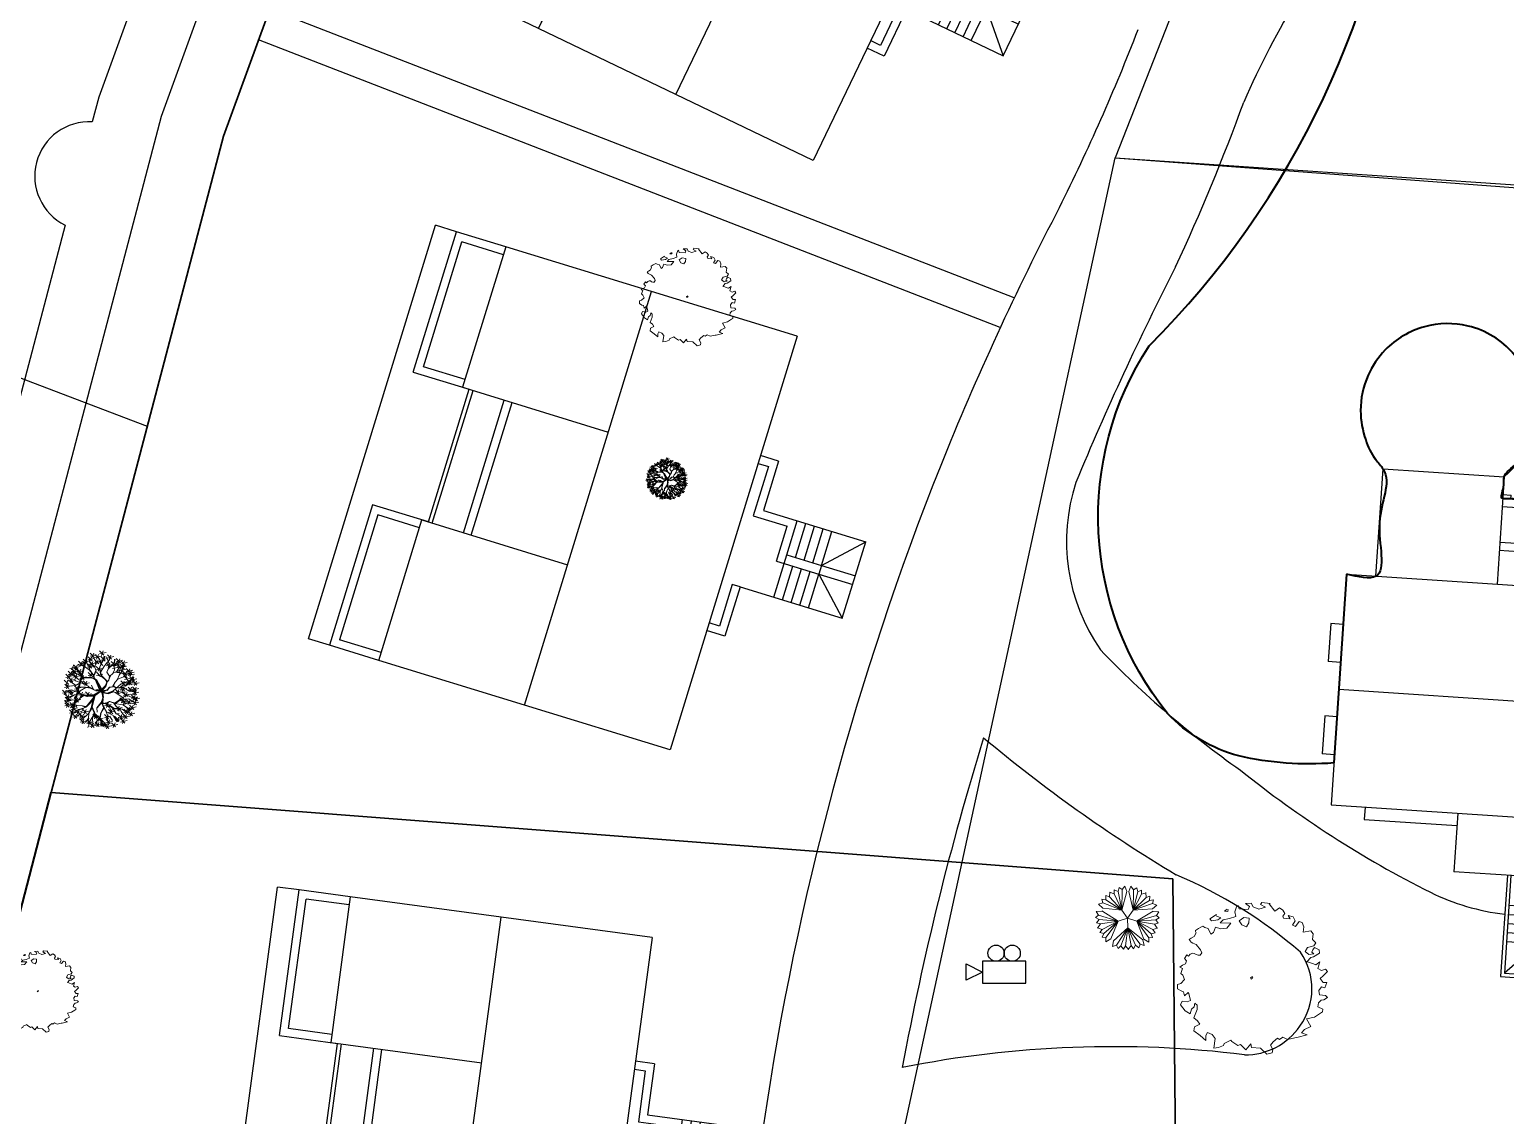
# Model space of a CAD drawing. Extents: x 2080 to 102399, y 2071 to 93424.
# Drawn here: x 83291 to 84919, y 80015 to 81213 of the extents above; entities that cross this region are included whole.
import ezdxf

# ---------------------------------------------------------------- set-up
doc = ezdxf.new("R2010")
doc.units = 0
doc.header["$LTSCALE"] = 20
doc.header["$MEASUREMENT"] = 0
for name, color, linetype, lineweight in [('BUILDING', 4, 'Continuous', 40), ('camera', 11, 'Continuous', 13), ('division', 13, 'Continuous', 18), ('fence', 13, 'FENCELINE2', 40), ('Mango tree', 96, 'Continuous', 5), ('NEEM TREE', 84, 'Continuous', 5), ('new pillar', 2, 'Continuous', 30), ('PALM TREE', 105, 'Continuous', 9), ('sappotta', 114, 'Continuous', 5), ('tree', 60, 'Continuous', 0)]:
    doc.layers.add(name, color=color, linetype=linetype, lineweight=lineweight)
for name, color, linetype in [('ELEC', 11, 'Continuous'), ('road', 2, 'Continuous'), ('Roof lilne', 31, 'Continuous'), ('wall', 13, 'Continuous')]:
    doc.layers.add(name, color=color, linetype=linetype)
doc.linetypes.add('FENCELINE2', pattern='A,0.25,-0.1,[132,ltypeshp.shx,S=0.1,R=0,X=-0.1,Y=0],-0.1,1', length=1.45)

# ---------------------------------------------------------------- blocks, each defined once
blk = doc.blocks.new('palm tree')
at = {"layer": 'new pillar', "color": 96, "lineweight": 5}
for p, q in [((-0.437, 2.036), (-0.493, 1.778)), ((-0.211, 1.874), (-0.437, 2.036)), ((-0.087, 2.116), (-0.211, 1.874)), ((0.084, 1.934), (-0.087, 2.116)), ((0.314, 2.113), (0.084, 1.934)), ((0.366, 1.732), (0.314, 2.113)), ((0.484, 1.703), (0.707, 2.016)), ((0.707, 2.016), (0.827, 1.75)), ((-1.667, 1.336), (-1.376, 1.361)), ((-1.445, 1.022), (-1.667, 1.336)), ((-0.236, 0.602), (-1.454, 1.01)), ((-1.376, 1.361), (-1.374, 1.611)), ((-1.376, 1.361), (-0.24, 0.608)), ((-1.374, 1.611), (-1.119, 1.518)), ((-1.119, 1.518), (-1.063, 1.79)), ((-1.119, 1.518), (-0.238, 0.606)), ((-1.063, 1.79), (-0.847, 1.64)), ((-0.847, 1.64), (-0.758, 1.956)), ((-0.847, 1.64), (-0.236, 0.602)), ((-0.493, 1.778), (-0.774, 1.95)), ((-0.493, 1.778), (-0.238, 0.606)), ((0.084, 1.934), (-0.238, 0.606)), ((-0.211, 1.874), (-0.238, 0.606)), ((-0.238, 0.606), (0.366, 1.732)), ((0.493, 0.426), (0.484, 1.703)), ((1.513, 1.056), (0.489, 0.423)), ((0.827, 1.75), (0.493, 0.426)), ((1.06, 1.56), (0.493, 0.426)), ((1.265, 1.344), (0.493, 0.426)), ((0.827, 1.75), (1.063, 1.831)), ((1.063, 1.831), (1.06, 1.56)), ((1.06, 1.56), (1.335, 1.598)), ((1.335, 1.598), (1.265, 1.344)), ((1.265, 1.344), (1.593, 1.365)), ((1.513, 1.056), (1.582, 1.378)), ((1.775, 1.088), (1.513, 1.056)), ((1.697, 0.822), (1.775, 1.088)), ((-1.845, 0.027), (-2.089, -0.194)), ((-1.858, 0.325), (-2.076, 0.154)), ((-2.076, 0.154), (-1.845, 0.027)), ((-1.832, 0.625), (-2.055, 0.512)), ((-2.055, 0.512), (-1.858, 0.325)), ((-1.559, 0.838), (-1.939, 0.896)), ((-1.939, 0.896), (-1.832, 0.625)), ((-1.858, 0.325), (-0.649, -0.057)), ((-1.845, 0.027), (-0.644, -0.057)), ((-1.832, 0.625), (-0.651, -0.057)), ((-0.644, -0.057), (-1.553, 0.851)), ((0, 0), (-0.649, -0.057)), ((0, 0), (-0.238, 0.606)), ((0, 0), (-0.127, -0.639)), ((0, 0), (0.493, 0.426)), ((0.489, 0.423), (1.757, 0.217)), ((1.697, 0.822), (0.493, 0.426)), ((1.852, 0.563), (0.496, 0.427)), ((0.551, -0.339), (1.769, 0.067)), ((1.967, 0.785), (1.697, 0.822)), ((1.755, 0.231), (2.097, 0.406)), ((1.769, 0.053), (2.135, -0.065)), ((1.852, 0.563), (1.967, 0.785)), ((2.097, 0.406), (1.852, 0.563)), ((-1.812, -0.351), (-2.09, -0.177)), ((-2.017, -0.517), (-1.812, -0.351)), ((-1.772, -0.646), (-2.017, -0.517)), ((-1.933, -0.865), (-1.772, -0.646)), ((-1.694, -0.938), (-1.933, -0.865)), ((-1.812, -0.351), (-0.649, -0.057)), ((-1.772, -0.646), (-0.649, -0.057)), ((-1.751, -1.223), (-1.694, -0.938)), ((-1.694, -0.938), (-0.649, -0.057)), ((-0.649, -0.057), (-1.387, -1.099)), ((-0.126, -0.634), (-1.252, -1.252)), ((-1.113, -1.584), (-0.128, -0.641)), ((-0.832, -1.693), (-0.127, -0.639)), ((-0.543, -1.764), (-0.126, -0.634)), ((-0.171, -1.838), (-0.127, -0.639)), ((-0.127, -0.639), (0.666, -1.64)), ((0.425, -1.889), (-0.127, -0.639)), ((0.124, -1.882), (-0.127, -0.639)), ((0, 0), (0.554, -0.341)), ((1.663, -0.801), (0.551, -0.339)), ((0.554, -0.341), (0.75, -1.604)), ((1.096, -1.596), (0.554, -0.341)), ((1.296, -1.37), (0.554, -0.341)), ((1.464, -1.124), (0.554, -0.341)), ((1.807, -0.54), (0.554, -0.341)), ((1.918, -0.26), (0.557, -0.342)), ((1.926, -0.79), (1.663, -0.801)), ((1.663, -0.801), (1.782, -1.107)), ((2.067, -0.461), (1.807, -0.54)), ((1.807, -0.54), (1.926, -0.79)), ((2.135, -0.065), (1.918, -0.26)), ((1.918, -0.26), (2.067, -0.461)), ((-1.387, -1.099), (-1.751, -1.223)), ((-1.242, -1.262), (-1.404, -1.61)), ((-1.404, -1.61), (-1.113, -1.584)), ((-1.113, -1.584), (-1.067, -1.829)), ((-1.067, -1.829), (-0.832, -1.693)), ((-0.832, -1.693), (-0.73, -1.95)), ((-0.73, -1.95), (-0.543, -1.764)), ((-0.543, -1.764), (-0.4, -2.059)), ((-0.171, -1.838), (-0.416, -2.056)), ((-0.069, -2.081), (-0.171, -1.838)), ((0.124, -1.882), (-0.069, -2.081)), ((0.289, -2.098), (0.124, -1.882)), ((0.425, -1.889), (0.289, -2.098)), ((0.683, -2.024), (0.425, -1.889)), ((0.666, -1.64), (0.683, -2.024)), ((0.75, -1.604), (1.02, -1.877)), ((1.02, -1.877), (1.096, -1.596)), ((1.096, -1.596), (1.342, -1.638)), ((1.296, -1.37), (1.573, -1.364)), ((1.342, -1.638), (1.296, -1.37)), ((1.464, -1.124), (1.791, -1.093)), ((1.573, -1.364), (1.464, -1.124))]:
    blk.add_line(p, q, dxfattribs=at)
blk = doc.blocks.new('NEEM')
at = {"layer": 'sappotta', "linetype": 'Continuous'}
for p, q in [((0.003, 1.132), (-0.083, 1.127)), ((-0.083, 1.127), (-0.023, 1.083)), ((0.03, 1.077), (0.003, 1.132)), ((0.162, 1.144), (0.142, 1.112)), ((0.142, 1.112), (0.216, 1.072)), ((0.283, 1.13), (0.162, 1.144)), ((0.267, 1.123), (0.283, 1.13)), ((0.351, 1.016), (0.267, 1.123)), ((-0.517, 0.963), (-0.614, 0.901)), ((-0.614, 0.901), (-0.589, 0.87)), ((-0.589, 0.87), (-0.494, 0.884)), ((-0.521, 0.945), (-0.521, 0.945)), ((-0.449, 0.913), (-0.521, 0.945)), ((-0.494, 0.884), (-0.449, 0.913)), ((-0.415, 0.884), (-0.459, 0.839)), ((-0.32, 0.906), (-0.415, 0.884)), ((-0.359, 1.043), (-0.396, 1.016)), ((-0.396, 1.016), (-0.345, 1.011)), ((-0.345, 1.011), (-0.34, 1.039)), ((-0.23, 0.935), (-0.32, 0.906)), ((-0.213, 1.092), (-0.242, 1.007)), ((-0.242, 1.007), (-0.23, 0.935)), ((-0.191, 1.099), (-0.213, 1.092)), ((-0.177, 1.048), (-0.191, 1.099)), ((-0.043, 1.039), (-0.177, 1.048)), ((-0.108, 0.922), (-0.177, 0.872)), ((-0.027, 0.908), (-0.108, 0.922)), ((-0.023, 1.083), (-0.043, 1.039)), ((-0.034, 0.839), (-0.027, 0.908)), ((0.114, 1.043), (0.03, 1.077)), ((0.216, 1.072), (0.114, 1.043)), ((0.421, 1.063), (0.351, 1.016)), ((0.473, 1.03), (0.421, 1.063)), ((0.472, 0.942), (0.501, 0.982)), ((0.483, 0.908), (0.472, 0.942)), ((0.501, 0.982), (0.473, 1.03)), ((0.581, 0.9), (0.483, 0.908)), ((0.551, 0.95), (0.581, 0.9)), ((0.627, 0.928), (0.551, 0.95)), ((0.654, 0.87), (0.627, 0.928)), ((-0.818, 0.692), (-0.85, 0.638)), ((-0.783, 0.757), (-0.83, 0.729)), ((-0.83, 0.729), (-0.826, 0.714)), ((-0.826, 0.714), (-0.818, 0.692)), ((-0.749, 0.774), (-0.783, 0.757)), ((-0.717, 0.789), (-0.749, 0.774)), ((-0.689, 0.772), (-0.717, 0.789)), ((-0.638, 0.758), (-0.689, 0.772)), ((-0.598, 0.672), (-0.638, 0.758)), ((-0.562, 0.699), (-0.598, 0.672)), ((-0.533, 0.776), (-0.562, 0.699)), ((-0.452, 0.75), (-0.533, 0.776)), ((-0.459, 0.839), (-0.303, 0.837)), ((-0.361, 0.762), (-0.452, 0.75)), ((-0.303, 0.837), (-0.361, 0.762)), ((-0.177, 0.872), (-0.139, 0.809)), ((-0.139, 0.809), (-0.067, 0.78)), ((-0.067, 0.78), (-0.034, 0.839)), ((0.616, 0.806), (0.654, 0.87)), ((0.66, 0.788), (0.616, 0.806)), ((0.715, 0.86), (0.66, 0.788)), ((0.762, 0.844), (0.715, 0.86)), ((0.783, 0.779), (0.762, 0.844)), ((0.776, 0.704), (0.783, 0.779)), ((0.888, 0.723), (0.776, 0.704)), ((0.924, 0.679), (0.888, 0.723)), ((0.913, 0.591), (0.924, 0.679)), ((-0.892, 0.613), (-0.923, 0.594)), ((-0.923, 0.594), (-0.895, 0.555)), ((-0.895, 0.555), (-0.868, 0.54)), ((-0.85, 0.638), (-0.892, 0.613)), ((-0.868, 0.54), (-0.818, 0.517)), ((-0.818, 0.517), (-0.752, 0.44)), ((-0.752, 0.44), (-0.735, 0.394)), ((0.804, 0.415), (0.84, 0.475)), ((0.84, 0.475), (0.934, 0.5)), ((0.964, 0.541), (0.913, 0.591)), ((0.942, 0.471), (0.917, 0.437)), ((0.934, 0.5), (0.964, 0.541)), ((1.014, 0.439), (0.942, 0.471)), ((-0.978, 0.229), (-1.023, 0.208)), ((-0.96, 0.366), (-0.994, 0.31)), ((-0.994, 0.31), (-0.961, 0.275)), ((-0.961, 0.275), (-0.978, 0.229)), ((-0.935, 0.345), (-0.96, 0.366)), ((-0.908, 0.372), (-0.935, 0.345)), ((-0.87, 0.389), (-0.908, 0.372)), ((-0.846, 0.386), (-0.87, 0.389)), ((-0.821, 0.367), (-0.846, 0.386)), ((-0.788, 0.359), (-0.821, 0.367)), ((-0.757, 0.361), (-0.788, 0.359)), ((-0.735, 0.394), (-0.757, 0.361)), ((0.86, 0.367), (0.804, 0.415)), ((0.829, 0.259), (0.888, 0.326)), ((0.838, 0.262), (0.829, 0.259)), ((0.931, 0.228), (0.838, 0.262)), ((0.933, 0.378), (0.86, 0.367)), ((0.888, 0.326), (0.93, 0.332)), ((0.917, 0.437), (0.904, 0.404)), ((0.904, 0.404), (0.933, 0.378)), ((0.93, 0.332), (1.018, 0.389)), ((0.962, 0.217), (0.931, 0.228)), ((1.025, 0.259), (0.962, 0.217)), ((0.996, 0.16), (1.025, 0.259)), ((1.018, 0.389), (1.014, 0.439)), ((-1.023, 0.208), (-1.062, 0.182)), ((-1.062, 0.182), (-1.02, 0.162)), ((-1.02, 0.162), (-1.049, 0.084)), ((-1.049, 0.084), (-1.017, 0.059)), ((-1.017, 0.059), (-0.991, -0.002)), ((0.02, 0.041), (-0.009, 0.024)), ((-0.009, 0.024), (0, 0)), ((0, 0), (0.014, 0.011)), ((0.014, 0.011), (0.027, 0.031)), ((1.046, 0.129), (0.996, 0.16)), ((1.029, 0.011), (1.074, 0.049)), ((1.074, -0.047), (1.029, 0.011)), ((1.109, 0.149), (1.046, 0.129)), ((1.074, 0.049), (1.137, 0.114)), ((1.137, 0.114), (1.109, 0.149)), ((-1.097, -0.077), (-1.098, -0.14)), ((-1.098, -0.14), (-1.044, -0.173)), ((-1.048, -0.062), (-1.097, -0.077)), ((-0.991, -0.002), (-1.048, -0.062)), ((-1.044, -0.173), (-1.007, -0.185)), ((-1.007, -0.185), (-0.992, -0.244)), ((-0.992, -0.244), (-0.937, -0.198)), ((-0.937, -0.198), (-0.93, -0.213)), ((-0.93, -0.213), (-0.902, -0.318)), ((1.007, -0.166), (1.046, -0.114)), ((1.016, -0.234), (1.007, -0.166)), ((1.046, -0.114), (1.1, -0.129)), ((1.129, -0.047), (1.074, -0.047)), ((1.1, -0.129), (1.129, -0.047)), ((-1.025, -0.325), (-1.052, -0.378)), ((-1.052, -0.378), (-0.982, -0.471)), ((-0.953, -0.336), (-1.025, -0.325)), ((-0.902, -0.318), (-0.953, -0.336)), ((-0.888, -0.446), (-0.848, -0.411)), ((-0.848, -0.411), (-0.837, -0.355)), ((-0.837, -0.355), (-0.803, -0.383)), ((-0.803, -0.383), (-0.803, -0.452)), ((0.992, -0.411), (1.004, -0.349)), ((1.066, -0.443), (0.992, -0.411)), ((1.004, -0.349), (1.045, -0.311)), ((1.11, -0.243), (1.016, -0.234)), ((1.045, -0.311), (1.083, -0.306)), ((1.083, -0.306), (1.137, -0.273)), ((1.137, -0.273), (1.11, -0.243)), ((-0.982, -0.471), (-0.91, -0.516)), ((-0.91, -0.516), (-0.888, -0.446)), ((-0.803, -0.452), (-0.853, -0.576)), ((-0.853, -0.576), (-0.797, -0.619)), ((-0.797, -0.619), (-0.766, -0.668)), ((0.826, -0.591), (0.943, -0.565)), ((0.887, -0.704), (0.826, -0.591)), ((0.943, -0.565), (1.032, -0.503)), ((1.032, -0.503), (1.061, -0.484)), ((1.061, -0.484), (1.066, -0.443)), ((-0.844, -0.71), (-0.852, -0.77)), ((-0.852, -0.77), (-0.758, -0.838)), ((-0.766, -0.668), (-0.844, -0.71)), ((-0.758, -0.838), (-0.675, -0.912)), ((-0.676, -0.836), (-0.649, -0.791)), ((-0.675, -0.912), (-0.676, -0.836)), ((-0.649, -0.791), (-0.582, -0.82)), ((-0.582, -0.82), (-0.534, -0.881)), ((0.327, -0.932), (0.391, -0.879)), ((0.391, -0.879), (0.423, -0.897)), ((0.423, -0.897), (0.47, -0.86)), ((0.47, -0.86), (0.543, -0.896)), ((0.543, -0.896), (0.652, -0.871)), ((0.652, -0.871), (0.68, -0.867)), ((0.68, -0.867), (0.834, -0.828)), ((0.751, -0.797), (0.797, -0.747)), ((0.834, -0.828), (0.751, -0.797)), ((0.797, -0.747), (0.887, -0.704)), ((-0.534, -0.881), (-0.554, -1.025)), ((-0.554, -1.025), (-0.486, -1.015)), ((-0.486, -1.015), (-0.413, -0.988)), ((-0.413, -0.988), (-0.401, -0.955)), ((-0.401, -0.955), (-0.302, -0.907)), ((-0.302, -0.907), (-0.286, -0.926)), ((-0.286, -0.926), (-0.197, -0.986)), ((-0.197, -0.986), (-0.157, -0.969)), ((-0.157, -0.969), (-0.078, -1.049)), ((-0.078, -1.049), (-0.006, -0.96)), ((-0.006, -0.96), (0.006, -1.017)), ((0.006, -1.017), (0.139, -1.026)), ((0.139, -1.026), (0.236, -1.115)), ((0.236, -1.115), (0.314, -1.096)), ((0.287, -0.982), (0.327, -0.932)), ((0.324, -1.046), (0.287, -0.982)), ((0.314, -1.096), (0.324, -1.046))]:
    blk.add_line(p, q, dxfattribs=at)
blk = doc.blocks.new('TREE')
at = {"layer": 'tree', "linetype": 'ByBlock'}
for p, q in [((-0.437, 0.456), (-0.423, 0.564)), ((-0.362, 0.522), (-0.276, 0.546)), ((-0.361, 0.564), (-0.266, 0.488)), ((-0.329, 0.492), (-0.314, 0.599)), ((-0.306, 0.575), (-0.22, 0.6)), ((-0.29, 0.511), (-0.303, 0.57)), ((-0.273, 0.545), (-0.259, 0.653)), ((-0.224, 0.58), (-0.128, 0.503)), ((-0.224, 0.537), (-0.138, 0.562)), ((-0.207, 0.433), (-0.217, 0.605)), ((-0.205, 0.66), (-0.11, 0.584)), ((-0.205, 0.617), (-0.119, 0.642)), ((-0.191, 0.507), (-0.177, 0.615)), ((-0.172, 0.588), (-0.158, 0.695)), ((-0.135, 0.66), (-0.04, 0.584)), ((-0.135, 0.617), (-0.049, 0.642)), ((-0.117, 0.556), (-0.022, 0.479)), ((-0.103, 0.588), (-0.088, 0.695)), ((-0.089, 0.461), (-0.087, 0.635)), ((-0.085, 0.483), (-0.071, 0.591)), ((-0.063, 0.631), (0.032, 0.555)), ((-0.063, 0.588), (0.023, 0.613)), ((-0.055, 0.643), (-0.052, 0.59)), ((-0.052, 0.59), (-0.011, 0.48)), ((-0.047, 0.644), (-0.047, 0.611)), ((-0.042, 0.6), (-0.035, 0.643)), ((-0.005, 0.464), (-0.042, 0.6)), ((-0.033, 0.707), (0.062, 0.63)), ((-0.033, 0.664), (0.053, 0.689)), ((-0.03, 0.559), (-0.016, 0.666)), ((-0.003, 0.515), (0.083, 0.54)), ((-0.002, 0.558), (0.093, 0.481)), ((0.001, 0.473), (0.029, 0.592)), ((0.039, 0.586), (0.006, 0.477)), ((0.017, 0.613), (0.103, 0.638)), ((0.018, 0.656), (0.113, 0.579)), ((0.029, 0.592), (0.023, 0.645)), ((0.03, 0.485), (0.044, 0.593)), ((0.035, 0.641), (0.033, 0.588)), ((0.044, 0.637), (0.039, 0.586)), ((0.05, 0.583), (0.064, 0.691)), ((0.15, 0.552), (0.105, 0.639)), ((0.123, 0.629), (0.219, 0.552)), ((0.123, 0.586), (0.209, 0.611)), ((0.177, 0.413), (0.15, 0.552)), ((0.156, 0.556), (0.17, 0.664)), ((0.163, 0.545), (0.224, 0.6)), ((0.169, 0.409), (0.163, 0.545)), ((0.205, 0.587), (0.301, 0.511)), ((0.205, 0.544), (0.291, 0.569)), ((0.226, 0.503), (0.287, 0.569)), ((0.238, 0.515), (0.252, 0.622)), ((0.298, 0.543), (0.393, 0.466)), ((0.33, 0.47), (0.344, 0.578)), ((0.373, 0.553), (0.468, 0.477)), ((0.405, 0.481), (0.42, 0.589)), ((-0.624, 0.307), (-0.538, 0.332)), ((-0.623, 0.35), (-0.528, 0.273)), ((-0.591, 0.277), (-0.577, 0.385)), ((-0.564, 0.285), (-0.469, 0.209)), ((-0.478, 0.18), (-0.563, 0.306)), ((-0.561, 0.308), (-0.547, 0.415)), ((-0.543, 0.367), (-0.457, 0.391)), ((-0.542, 0.409), (-0.447, 0.333)), ((-0.532, 0.213), (-0.518, 0.32)), ((-0.449, 0.308), (-0.531, 0.364)), ((-0.48, 0.328), (-0.524, 0.371)), ((-0.475, 0.329), (-0.514, 0.378)), ((-0.51, 0.337), (-0.496, 0.444)), ((-0.501, 0.398), (-0.415, 0.423)), ((-0.5, 0.441), (-0.405, 0.364)), ((-0.452, 0.377), (-0.492, 0.415)), ((-0.47, 0.529), (-0.375, 0.452)), ((-0.47, 0.486), (-0.384, 0.511)), ((-0.468, 0.369), (-0.453, 0.476)), ((-0.354, 0.341), (-0.452, 0.377)), ((-0.39, 0.223), (-0.449, 0.308)), ((-0.447, 0.273), (-0.351, 0.196)), ((-0.407, 0.225), (-0.445, 0.305)), ((-0.414, 0.2), (-0.4, 0.308)), ((-0.314, 0.437), (-0.412, 0.488)), ((-0.314, 0.437), (-0.398, 0.504)), ((-0.398, 0.399), (-0.312, 0.424)), ((-0.397, 0.442), (-0.302, 0.366)), ((-0.235, 0.3), (-0.39, 0.307)), ((-0.388, 0.355), (-0.374, 0.462)), ((-0.295, 0.373), (-0.384, 0.406)), ((-0.365, 0.37), (-0.351, 0.477)), ((-0.284, 0.274), (-0.354, 0.341)), ((-0.295, 0.371), (-0.314, 0.437)), ((-0.312, 0.273), (-0.217, 0.196)), ((-0.252, 0.302), (-0.298, 0.373)), ((-0.233, 0.303), (-0.295, 0.371)), ((-0.206, 0.427), (-0.29, 0.511)), ((-0.26, 0.236), (-0.284, 0.274)), ((-0.28, 0.2), (-0.265, 0.308)), ((-0.274, 0.404), (-0.179, 0.328)), ((-0.274, 0.361), (-0.188, 0.386)), ((-0.241, 0.332), (-0.227, 0.439)), ((-0.122, 0.26), (-0.233, 0.303)), ((-0.12, 0.397), (-0.213, 0.432)), ((-0.108, 0.377), (-0.206, 0.427)), ((-0.123, 0.268), (-0.192, 0.36)), ((-0.14, 0.483), (-0.144, 0.522)), ((-0.112, 0.385), (-0.14, 0.483)), ((-0.118, 0.513), (-0.032, 0.538)), ((-0.075, 0.245), (-0.108, 0.377)), ((-0.106, 0.295), (-0.02, 0.319)), ((-0.105, 0.337), (-0.01, 0.261)), ((-0.095, 0.334), (-0.081, 0.379)), ((-0.083, 0.292), (-0.09, 0.349)), ((-0.081, 0.379), (-0.089, 0.461)), ((-0.073, 0.265), (-0.058, 0.372)), ((-0.059, 0.448), (0.036, 0.372)), ((-0.059, 0.406), (0.027, 0.43)), ((-0.026, 0.376), (-0.012, 0.483)), ((-0.009, 0.399), (-0.005, 0.464)), ((0.069, 0.306), (-0.009, 0.399)), ((0, 0.398), (0.001, 0.473)), ((0.07, 0.32), (0, 0.398)), ((0.092, 0.251), (0.069, 0.306)), ((0.106, 0.27), (0.07, 0.32)), ((0.075, 0.363), (0.171, 0.286)), ((0.075, 0.32), (0.161, 0.345)), ((0.106, 0.267), (0.141, 0.293)), ((0.106, 0.239), (0.143, 0.282)), ((0.108, 0.29), (0.122, 0.398)), ((0.141, 0.293), (0.169, 0.409)), ((0.143, 0.282), (0.177, 0.413)), ((0.146, 0.28), (0.235, 0.3)), ((0.233, 0.311), (0.147, 0.288)), ((0.181, 0.406), (0.226, 0.503)), ((0.188, 0.422), (0.274, 0.447)), ((0.189, 0.465), (0.284, 0.388)), ((0.203, 0.172), (0.217, 0.28)), ((0.221, 0.392), (0.235, 0.5)), ((0.235, 0.3), (0.267, 0.359)), ((0.246, 0.432), (0.332, 0.456)), ((0.247, 0.474), (0.342, 0.398)), ((0.249, 0.312), (0.344, 0.236)), ((0.249, 0.269), (0.335, 0.294)), ((0.258, 0.229), (0.331, 0.294)), ((0.265, 0.373), (0.282, 0.487)), ((0.267, 0.359), (0.357, 0.405)), ((0.274, 0.368), (0.285, 0.482)), ((0.279, 0.402), (0.293, 0.509)), ((0.282, 0.487), (0.332, 0.535)), ((0.282, 0.24), (0.296, 0.347)), ((0.297, 0.5), (0.383, 0.525)), ((0.331, 0.373), (0.417, 0.398)), ((0.331, 0.294), (0.411, 0.316)), ((0.332, 0.416), (0.427, 0.34)), ((0.343, 0.291), (0.426, 0.31)), ((0.357, 0.405), (0.397, 0.482)), ((0.364, 0.344), (0.378, 0.451)), ((0.373, 0.511), (0.459, 0.535)), ((0.387, 0.266), (0.402, 0.373)), ((0.409, 0.429), (0.495, 0.453)), ((0.41, 0.471), (0.505, 0.395)), ((0.411, 0.316), (0.458, 0.439)), ((0.412, 0.313), (0.536, 0.357)), ((0.426, 0.31), (0.537, 0.349)), ((0.542, 0.338), (0.432, 0.308)), ((0.442, 0.399), (0.456, 0.507)), ((0.444, 0.355), (0.539, 0.278)), ((0.444, 0.312), (0.53, 0.337)), ((0.477, 0.283), (0.491, 0.39)), ((0.482, 0.194), (0.552, 0.312)), ((0.514, 0.402), (0.6, 0.427)), ((0.515, 0.445), (0.61, 0.369)), ((0.543, 0.287), (0.638, 0.21)), ((0.547, 0.373), (0.561, 0.48)), ((0.576, 0.214), (0.59, 0.322)), ((-0.696, 0.067), (-0.61, 0.091)), ((-0.695, 0.109), (-0.6, 0.033)), ((-0.674, 0.161), (-0.588, 0.186)), ((-0.673, 0.204), (-0.578, 0.127)), ((-0.663, 0.037), (-0.649, 0.145)), ((-0.551, 0.034), (-0.643, -0.019)), ((-0.641, 0.132), (-0.626, 0.239)), ((-0.554, 0.036), (-0.634, 0.064)), ((-0.52, 0.114), (-0.622, 0.141)), ((-0.617, 0.009), (-0.522, -0.068)), ((-0.603, 0.078), (-0.517, 0.103)), ((-0.602, 0.121), (-0.507, 0.045)), ((-0.601, 0.221), (-0.506, 0.145)), ((-0.601, 0.179), (-0.515, 0.203)), ((-0.585, -0.064), (-0.571, 0.044)), ((-0.509, 0.25), (-0.584, 0.249)), ((-0.57, 0.049), (-0.556, 0.156)), ((-0.568, 0.149), (-0.554, 0.256)), ((-0.565, 0.242), (-0.479, 0.267)), ((-0.443, 0.057), (-0.551, 0.034)), ((-0.459, 0.055), (-0.523, 0.114)), ((-0.444, 0.06), (-0.52, 0.114)), ((-0.518, 0.024), (-0.423, -0.053)), ((-0.518, -0.019), (-0.433, 0.006)), ((-0.481, 0.182), (-0.517, 0.182)), ((-0.476, 0.233), (-0.509, 0.25)), ((-0.486, -0.048), (-0.471, 0.059)), ((-0.422, 0.097), (-0.478, 0.18)), ((-0.395, 0.219), (-0.476, 0.233)), ((-0.447, 0.23), (-0.361, 0.255)), ((-0.4, 0.037), (-0.443, 0.057)), ((-0.41, 0.046), (-0.425, 0.1)), ((-0.393, 0.041), (-0.422, 0.097)), ((-0.207, 0.033), (-0.4, 0.037)), ((-0.299, 0.218), (-0.39, 0.223)), ((-0.228, 0.012), (-0.389, 0.033)), ((-0.26, 0.197), (-0.339, 0.217)), ((-0.21, 0.018), (-0.329, -0.041)), ((-0.132, 0.037), (-0.324, -0.049)), ((-0.312, 0.23), (-0.227, 0.255)), ((-0.262, 0.214), (-0.299, 0.218)), ((-0.214, 0.023), (-0.282, 0.029)), ((-0.248, 0.16), (-0.262, 0.214)), ((-0.243, 0.166), (-0.26, 0.236)), ((-0.156, 0.05), (-0.248, 0.16)), ((-0.128, 0.063), (-0.243, 0.166)), ((-0.236, 0.178), (-0.14, 0.101)), ((-0.236, 0.135), (-0.15, 0.16)), ((-0.141, 0.058), (-0.223, 0.145)), ((-0.201, 0.034), (-0.21, 0.018)), ((-0.203, 0.106), (-0.189, 0.213)), ((-0.127, 0.055), (-0.201, 0.034)), ((-0.126, 0.049), (-0.197, 0.023)), ((0, 0), (-0.132, 0.037)), ((0, 0), (-0.126, 0.049)), ((-0.08, 0.211), (-0.122, 0.263)), ((-0.075, 0.181), (-0.122, 0.26)), ((-0.038, 0.025), (-0.118, 0.056)), ((-0.077, 0.189), (-0.075, 0.245)), ((-0.062, 0.105), (-0.077, 0.189)), ((-0.055, 0.145), (-0.076, 0.201)), ((-0.042, 0.069), (-0.062, 0.105)), ((-0.061, 0.128), (-0.023, 0.204)), ((-0.056, 0.1), (-0.061, 0.128)), ((-0.013, 0.029), (-0.058, 0.078)), ((0.006, 0.047), (-0.056, 0.1)), ((-0.003, 0.034), (-0.042, 0.069)), ((-0.005, 0.03), (-0.038, 0.025)), ((0, 0.003), (-0.026, -0.046)), ((-0.019, 0.017), (-0.002, 0.014)), ((0, 0.003), (-0.014, -0.047)), ((0.04, 0.032), (-0.005, 0.03)), ((-0.002, 0.014), (0.04, 0.032)), ((0, 0), (0.044, 0.025)), ((0, 0), (0.091, -0.073)), ((0, 0), (0.139, -0.009)), ((0.002, 0.037), (0.098, 0.216)), ((0.016, 0.04), (0.088, 0.177)), ((0.043, 0.047), (0.016, 0.04)), ((0.088, 0.177), (0.038, 0.06)), ((0.099, 0.176), (0.043, 0.047)), ((0.044, 0.025), (0.111, 0.187)), ((0.046, 0.011), (0.134, 0.001)), ((0.097, 0.224), (0.092, 0.251)), ((0.098, 0.216), (0.099, 0.176)), ((0.111, 0.187), (0.106, 0.239)), ((0.134, 0.001), (0.198, 0.023)), ((0.139, -0.009), (0.204, 0.018)), ((0.171, 0.245), (0.266, 0.168)), ((0.219, 0.164), (0.188, 0.228)), ((0.188, 0.228), (0.219, 0.13)), ((0.198, 0.023), (0.21, 0.064)), ((0.204, 0.018), (0.217, 0.054)), ((0.208, 0.013), (0.249, 0.015)), ((0.21, 0.064), (0.221, 0.147)), ((0.214, 0.023), (0.246, 0.017)), ((0.217, 0.054), (0.23, 0.163)), ((0.219, 0.161), (0.256, 0.226)), ((0.23, 0.163), (0.264, 0.224)), ((0.246, 0.017), (0.311, 0.048)), ((0.249, 0.015), (0.323, 0.041)), ((0.264, 0.224), (0.401, 0.242)), ((0.311, 0.048), (0.336, 0.133)), ((0.317, 0.046), (0.389, 0.033)), ((0.336, 0.133), (0.424, 0.159)), ((0.389, 0.033), (0.456, 0.05)), ((0.394, 0.036), (0.45, 0.001)), ((0.401, 0.242), (0.545, 0.235)), ((0.403, 0.15), (0.428, 0.151)), ((0.418, 0.213), (0.513, 0.137)), ((0.418, 0.17), (0.504, 0.195)), ((0.424, 0.159), (0.482, 0.194)), ((0.424, 0.159), (0.503, 0.136)), ((0.428, 0.151), (0.498, 0.132)), ((0.539, -0.18), (0.432, 0.012)), ((0.45, 0.001), (0.533, 0.007)), ((0.451, 0.141), (0.465, 0.248)), ((0.453, 0.094), (0.548, 0.017)), ((0.456, 0.05), (0.507, 0.095)), ((0.466, 0.002), (0.561, -0.075)), ((0.492, 0.113), (0.578, 0.138)), ((0.493, 0.156), (0.588, 0.079)), ((0.496, 0.109), (0.591, 0.032)), ((0.503, 0.136), (0.618, 0.152)), ((0.507, 0.097), (0.612, 0.171)), ((0.507, 0.095), (0.572, 0.089)), ((0.525, 0.083), (0.539, 0.191)), ((0.525, 0.036), (0.611, 0.061)), ((0.533, 0.007), (0.64, -0.062)), ((0.536, 0.007), (0.638, -0.031)), ((0.543, 0.244), (0.629, 0.269)), ((0.545, 0.235), (0.583, 0.261)), ((0.558, 0.007), (0.572, 0.114)), ((0.572, 0.089), (0.628, 0.107)), ((0.582, -0.077), (0.597, 0.031)), ((0.591, 0.075), (0.677, 0.099)), ((0.592, 0.117), (0.687, 0.041)), ((0.61, -0.014), (0.696, 0.011)), ((0.611, 0.029), (0.706, -0.047)), ((0.624, 0.045), (0.638, 0.152)), ((0.643, -0.043), (0.657, 0.064)), ((-0.682, -0.055), (-0.587, -0.131)), ((-0.682, -0.098), (-0.597, -0.073)), ((-0.669, -0.223), (-0.583, -0.198)), ((-0.65, -0.127), (-0.635, -0.02)), ((-0.454, -0.073), (-0.64, -0.051)), ((-0.632, -0.239), (-0.536, -0.316)), ((-0.632, -0.282), (-0.546, -0.257)), ((-0.529, -0.128), (-0.626, -0.133)), ((-0.621, -0.164), (-0.525, -0.241)), ((-0.621, -0.207), (-0.535, -0.182)), ((-0.618, -0.034), (-0.532, -0.009)), ((-0.526, -0.13), (-0.611, -0.175)), ((-0.455, -0.168), (-0.611, -0.187)), ((-0.607, -0.197), (-0.556, -0.183)), ((-0.553, -0.188), (-0.605, -0.205)), ((-0.599, -0.312), (-0.585, -0.204)), ((-0.588, -0.237), (-0.574, -0.129)), ((-0.468, -0.173), (-0.583, -0.255)), ((-0.477, -0.172), (-0.553, -0.188)), ((-0.454, -0.076), (-0.529, -0.128)), ((-0.525, -0.376), (-0.511, -0.269)), ((-0.407, -0.172), (-0.477, -0.172)), ((-0.469, -0.176), (-0.374, -0.253)), ((-0.469, -0.219), (-0.384, -0.194)), ((-0.461, -0.26), (-0.365, -0.337)), ((-0.387, -0.146), (-0.455, -0.168)), ((-0.334, -0.044), (-0.454, -0.076)), ((-0.342, -0.062), (-0.452, -0.073)), ((-0.437, -0.248), (-0.422, -0.141)), ((-0.428, -0.333), (-0.414, -0.225)), ((-0.417, -0.165), (-0.398, -0.159)), ((-0.407, -0.172), (-0.4, -0.227)), ((-0.324, -0.049), (-0.4, -0.184)), ((-0.4, -0.184), (-0.39, -0.275)), ((-0.4, -0.227), (-0.395, -0.276)), ((-0.329, -0.041), (-0.387, -0.146)), ((-0.37, -0.277), (-0.303, -0.243)), ((-0.325, -0.247), (-0.37, -0.277)), ((-0.285, -0.131), (-0.347, -0.181)), ((-0.206, -0.219), (-0.325, -0.247)), ((-0.303, -0.243), (-0.21, -0.231)), ((-0.171, -0.129), (-0.285, -0.131)), ((-0.172, -0.14), (-0.282, -0.134)), ((-0.188, -0.191), (-0.235, -0.311)), ((-0.161, -0.155), (-0.227, -0.298)), ((-0.163, -0.13), (-0.188, -0.191)), ((-0.172, -0.262), (-0.086, -0.237)), ((-0.171, -0.219), (-0.076, -0.295)), ((-0.078, -0.099), (-0.163, -0.13)), ((-0.133, -0.136), (-0.161, -0.155)), ((-0.16, -0.164), (-0.132, -0.198)), ((-0.069, -0.103), (-0.158, -0.138)), ((-0.149, -0.159), (-0.079, -0.113)), ((-0.149, -0.159), (-0.133, -0.192)), ((-0.139, -0.291), (-0.125, -0.184)), ((-0.133, -0.192), (-0.055, -0.238)), ((-0.132, -0.198), (-0.107, -0.275)), ((-0.127, -0.208), (-0.055, -0.238)), ((-0.117, -0.218), (-0.106, -0.28)), ((-0.026, -0.046), (-0.078, -0.099)), ((-0.014, -0.047), (-0.069, -0.103)), ((0.004, -0.038), (-0.063, -0.105)), ((-0.055, -0.238), (-0.018, -0.338)), ((-0.011, -0.334), (-0.049, -0.242)), ((0.079, -0.072), (-0.003, -0.031)), ((-0.003, -0.05), (0.044, -0.129)), ((0, -0.016), (0.079, -0.072)), ((0.007, -0.04), (0.046, -0.126)), ((0.022, -0.012), (0.134, -0.013)), ((0.129, -0.165), (0.041, -0.112)), ((0.044, -0.129), (0.133, -0.189)), ((0.046, -0.126), (0.13, -0.176)), ((0.078, -0.078), (0.151, -0.08)), ((0.091, -0.073), (0.155, -0.074)), ((0.13, -0.176), (0.158, -0.274)), ((0.132, -0.17), (0.336, -0.203)), ((0.14, -0.213), (0.235, -0.29)), ((0.14, -0.256), (0.226, -0.231)), ((0.145, -0.229), (0.153, -0.393)), ((0.151, -0.08), (0.196, -0.117)), ((0.155, -0.074), (0.169, -0.091)), ((0.169, -0.091), (0.199, -0.117)), ((0.172, -0.286), (0.187, -0.178)), ((0.199, -0.117), (0.211, -0.159)), ((0.2, -0.122), (0.28, -0.1)), ((0.291, -0.098), (0.201, -0.111)), ((0.211, -0.159), (0.258, -0.235)), ((0.216, -0.119), (0.216, -0.153)), ((0.216, -0.153), (0.259, -0.224)), ((0.235, -0.259), (0.331, -0.336)), ((0.258, -0.235), (0.307, -0.28)), ((0.259, -0.224), (0.326, -0.243)), ((0.268, -0.332), (0.282, -0.224)), ((0.309, -0.274), (0.269, -0.233)), ((0.269, -0.233), (0.328, -0.252)), ((0.28, -0.1), (0.361, -0.1)), ((0.322, -0.241), (0.408, -0.216)), ((0.323, -0.198), (0.418, -0.275)), ((0.326, -0.243), (0.348, -0.287)), ((0.336, -0.203), (0.433, -0.262)), ((0.355, -0.099), (0.432, -0.075)), ((0.355, -0.27), (0.37, -0.163)), ((0.361, -0.1), (0.461, -0.159)), ((0.429, -0.202), (0.524, -0.279)), ((0.432, -0.075), (0.535, -0.071)), ((0.438, -0.363), (0.453, -0.256)), ((0.451, -0.001), (0.547, -0.192)), ((0.461, -0.159), (0.582, -0.147)), ((0.461, -0.275), (0.475, -0.167)), ((0.466, -0.041), (0.552, -0.016)), ((0.488, -0.218), (0.503, -0.11)), ((0.498, -0.069), (0.584, -0.044)), ((0.499, -0.026), (0.594, -0.103)), ((0.514, -0.191), (0.529, -0.084)), ((0.521, -0.365), (0.535, -0.258)), ((0.528, -0.209), (0.623, -0.285)), ((0.528, -0.252), (0.613, -0.227)), ((0.547, -0.192), (0.592, -0.243)), ((0.55, -0.004), (0.645, -0.081)), ((0.55, -0.047), (0.636, -0.022)), ((0.554, -0.182), (0.649, -0.259)), ((0.554, -0.225), (0.639, -0.2)), ((0.634, -0.043), (0.557, -0.003)), ((0.562, -0.138), (0.658, -0.214)), ((0.562, -0.181), (0.648, -0.156)), ((0.582, -0.147), (0.612, -0.162)), ((0.595, -0.21), (0.609, -0.103)), ((-0.506, -0.281), (-0.565, -0.299)), ((-0.558, -0.304), (-0.462, -0.38)), ((-0.558, -0.347), (-0.472, -0.322)), ((-0.478, -0.282), (-0.508, -0.303)), ((-0.37, -0.277), (-0.506, -0.281)), ((-0.417, -0.327), (-0.504, -0.395)), ((-0.423, -0.345), (-0.497, -0.402)), ((-0.488, -0.392), (-0.392, -0.468)), ((-0.488, -0.435), (-0.402, -0.41)), ((-0.484, -0.411), (-0.423, -0.345)), ((-0.409, -0.34), (-0.482, -0.422)), ((-0.475, -0.506), (-0.389, -0.482)), ((-0.474, -0.464), (-0.379, -0.54)), ((-0.461, -0.303), (-0.375, -0.278)), ((-0.455, -0.464), (-0.441, -0.357)), ((-0.442, -0.536), (-0.428, -0.429)), ((-0.404, -0.341), (-0.422, -0.465)), ((-0.395, -0.276), (-0.417, -0.327)), ((-0.39, -0.275), (-0.409, -0.34)), ((-0.399, -0.472), (-0.313, -0.447)), ((-0.398, -0.429), (-0.303, -0.505)), ((-0.343, -0.421), (-0.396, -0.488)), ((-0.366, -0.501), (-0.351, -0.394)), ((-0.347, -0.614), (-0.333, -0.506)), ((-0.279, -0.382), (-0.343, -0.421)), ((-0.342, -0.35), (-0.247, -0.426)), ((-0.342, -0.393), (-0.256, -0.368)), ((-0.309, -0.422), (-0.295, -0.315)), ((-0.268, -0.436), (-0.288, -0.496)), ((-0.239, -0.305), (-0.279, -0.382)), ((-0.276, -0.387), (-0.268, -0.436)), ((-0.254, -0.53), (-0.159, -0.607)), ((-0.213, -0.463), (-0.252, -0.579)), ((-0.209, -0.482), (-0.24, -0.585)), ((-0.235, -0.311), (-0.207, -0.482)), ((-0.207, -0.482), (-0.235, -0.596)), ((-0.222, -0.35), (-0.127, -0.426)), ((-0.222, -0.392), (-0.137, -0.368)), ((-0.222, -0.602), (-0.208, -0.495)), ((-0.19, -0.422), (-0.175, -0.315)), ((-0.114, -0.27), (-0.177, -0.373)), ((-0.112, -0.359), (-0.155, -0.473)), ((-0.155, -0.473), (-0.142, -0.549)), ((-0.106, -0.381), (-0.152, -0.472)), ((-0.152, -0.475), (-0.115, -0.511)), ((-0.152, -0.618), (-0.138, -0.511)), ((-0.107, -0.275), (-0.112, -0.359)), ((-0.11, -0.295), (-0.106, -0.381)), ((-0.102, -0.288), (-0.096, -0.39)), ((-0.096, -0.39), (-0.033, -0.466)), ((-0.092, -0.455), (-0.006, -0.43)), ((-0.063, -0.521), (-0.092, -0.63)), ((-0.091, -0.412), (0.004, -0.489)), ((-0.019, -0.332), (-0.084, -0.48)), ((-0.034, -0.463), (-0.063, -0.521)), ((-0.059, -0.485), (-0.045, -0.377)), ((-0.049, -0.39), (-0.027, -0.322)), ((-0.033, -0.466), (-0.018, -0.508)), ((-0.018, -0.338), (0.05, -0.461)), ((-0.018, -0.508), (-0.018, -0.637)), ((-0.013, -0.64), (0.001, -0.532)), ((-0.008, -0.336), (0.113, -0.369)), ((-0.008, -0.35), (0.116, -0.374)), ((0.043, -0.645), (0.057, -0.538)), ((0.05, -0.461), (0.132, -0.517)), ((0.051, -0.469), (0.065, -0.634)), ((0.074, -0.635), (0.052, -0.477)), ((0.068, -0.426), (0.164, -0.502)), ((0.068, -0.469), (0.154, -0.444)), ((0.07, -0.421), (0.156, -0.396)), ((0.071, -0.378), (0.166, -0.455)), ((0.101, -0.498), (0.115, -0.391)), ((0.103, -0.45), (0.117, -0.343)), ((0.113, -0.369), (0.15, -0.424)), ((0.118, -0.365), (0.26, -0.428)), ((0.12, -0.496), (0.216, -0.573)), ((0.12, -0.539), (0.206, -0.514)), ((0.132, -0.517), (0.198, -0.609)), ((0.15, -0.424), (0.207, -0.482)), ((0.153, -0.568), (0.167, -0.461)), ((0.158, -0.274), (0.224, -0.316)), ((0.191, -0.413), (0.277, -0.388)), ((0.192, -0.37), (0.287, -0.447)), ((0.207, -0.482), (0.209, -0.59)), ((0.224, -0.316), (0.223, -0.378)), ((0.223, -0.378), (0.261, -0.503)), ((0.224, -0.442), (0.238, -0.335)), ((0.226, -0.313), (0.278, -0.369)), ((0.235, -0.302), (0.321, -0.277)), ((0.239, -0.56), (0.325, -0.535)), ((0.24, -0.517), (0.335, -0.593)), ((0.247, -0.45), (0.265, -0.545)), ((0.26, -0.428), (0.35, -0.533)), ((0.261, -0.503), (0.292, -0.568)), ((0.266, -0.53), (0.284, -0.575)), ((0.272, -0.589), (0.286, -0.482)), ((0.277, -0.631), (0.291, -0.524)), ((0.307, -0.28), (0.318, -0.39)), ((0.317, -0.417), (0.403, -0.392)), ((0.318, -0.374), (0.413, -0.451)), ((0.318, -0.39), (0.376, -0.506)), ((0.319, -0.476), (0.415, -0.553)), ((0.319, -0.519), (0.405, -0.494)), ((0.401, -0.488), (0.324, -0.398)), ((0.348, -0.287), (0.422, -0.314)), ((0.35, -0.281), (0.568, -0.298)), ((0.35, -0.446), (0.364, -0.339)), ((0.352, -0.548), (0.366, -0.441)), ((0.391, -0.495), (0.362, -0.453)), ((0.362, -0.453), (0.382, -0.505)), ((0.371, -0.479), (0.457, -0.454)), ((0.372, -0.436), (0.467, -0.513)), ((0.392, -0.3), (0.558, -0.305)), ((0.404, -0.509), (0.418, -0.401)), ((0.405, -0.334), (0.491, -0.309)), ((0.406, -0.291), (0.501, -0.368)), ((0.422, -0.314), (0.489, -0.409)), ((0.459, -0.372), (0.554, -0.449)), ((0.459, -0.415), (0.545, -0.39)), ((0.488, -0.336), (0.574, -0.311)), ((0.489, -0.293), (0.584, -0.369)), ((0.492, -0.444), (0.506, -0.337)), ((0.5, -0.309), (0.586, -0.284)), ((-0.38, -0.584), (-0.294, -0.559)), ((-0.379, -0.541), (-0.284, -0.618)), ((-0.255, -0.573), (-0.169, -0.548)), ((-0.219, -0.63), (-0.123, -0.707)), ((-0.219, -0.673), (-0.133, -0.648)), ((-0.186, -0.702), (-0.172, -0.595)), ((-0.185, -0.589), (-0.099, -0.564)), ((-0.184, -0.546), (-0.089, -0.622)), ((-0.142, -0.549), (-0.158, -0.619)), ((-0.128, -0.611), (-0.033, -0.688)), ((-0.128, -0.654), (-0.043, -0.629)), ((-0.096, -0.683), (-0.081, -0.576)), ((-0.046, -0.61), (0.04, -0.585)), ((-0.045, -0.567), (0.05, -0.644)), ((-0.029, -0.656), (0.067, -0.732)), ((-0.029, -0.698), (0.057, -0.674)), ((-0.017, -0.547), (0.01, -0.641)), ((-0.002, -0.637), (-0.013, -0.583)), ((0.004, -0.728), (0.018, -0.621)), ((0.01, -0.616), (0.096, -0.591)), ((0.011, -0.573), (0.106, -0.649)), ((0.077, -0.644), (0.163, -0.62)), ((0.078, -0.602), (0.173, -0.678)), ((0.11, -0.674), (0.125, -0.567)), ((0.178, -0.59), (0.274, -0.666)), ((0.178, -0.633), (0.264, -0.608)), ((0.211, -0.662), (0.225, -0.555)), ((0.244, -0.559), (0.339, -0.635)), ((0.244, -0.602), (0.33, -0.577))]:
    blk.add_line(p, q, dxfattribs=at)
blk = doc.blocks.new('A$C22A82026')
at = {"layer": 'ELEC', "ltscale": 0.5}
blk.add_lwpolyline([(-10.21, -0.29), (-19.21, -4.79), (-19.21, 4.21), (-10.21, -0.29)], dxfattribs=at)
blk.add_lwpolyline([(-10.21, 5.71), (-10.21, -6.29), (13.79, -6.29), (13.79, 5.71)], close=True, dxfattribs=at)
blk = doc.blocks.new('A$C265A360F')
at = {"layer": 'ELEC', "ltscale": 0.5}
for centre in [(33.1, 20.9), (50.9, 20.9)]:
    blk.add_circle(centre, 8.94, dxfattribs=at)
at = {"layer": 'ELEC', "ltscale": 0.5, "xscale": 2, "yscale": 2, "zscale": 2}
blk.add_blockref('A$C22A82026', (38.4, 0.6), dxfattribs=at)
blk = doc.blocks.new('A$C5F427F23')
for p, q in [((-440.2, 145.1), (-440.2, 169.1)), ((-440.2, 169.1), (36.8, 169.1)), ((36.8, 145.1), (36.8, 169.1)), ((-440.2, 88.1), (-440.2, 145.1)), ((-278.2, 145.1), (-440.2, 145.1)), ((-431.2, 88.1), (-431.2, 136.1)), ((-287.2, 136.1), (-431.2, 136.1)), ((-287.2, 88.1), (-287.2, 136.1)), ((-278.2, 80.6), (-278.2, 145.1)), ((-125.2, 145.1), (-125.2, 80.6)), ((-125.2, 145.1), (36.8, 145.1)), ((-116.2, 136.1), (27.8, 136.1)), ((-116.2, 88.1), (-116.2, 136.1)), ((27.8, 88.1), (27.8, 136.1)), ((36.8, 88.1), (36.8, 145.1)), ((-278.2, 80.6), (-125.2, 80.6)), ((-278.2, 76.1), (-125.2, 76.1))]:
    blk.add_line(p, q)
at = {"color": 9}
for p, q in [((-302.7, -268.9), (-302.7, -247.9)), ((-293.7, -259.9), (-293.7, -247.9)), ((-245.7, -259.9), (-293.7, -259.9)), ((-245.7, -268.9), (-245.7, -259.9)), ((-109.7, -259.9), (-166.7, -259.9)), ((-166.7, -259.9), (-166.7, -298.9)), ((-109.7, -247.9), (-109.7, -259.9)), ((-100.7, -268.9), (-100.7, -247.9)), ((-245.7, -268.9), (-302.7, -268.9)), ((-245.7, -268.9), (-245.7, -386.9)), ((-100.7, -268.9), (-157.7, -268.9)), ((-157.7, -268.9), (-157.7, -386.9)), ((-245.7, -307.9), (-206.7, -307.9)), ((-206.7, -298.9), (-166.7, -298.9)), ((-206.7, -298.9), (-206.7, -347.9)), ((-206.7, -307.9), (-196.7, -307.9)), ((-196.7, -307.9), (-157.7, -307.9)), ((-196.7, -307.9), (-196.7, -347.9)), ((-245.7, -317.9), (-206.7, -317.9)), ((-196.7, -317.9), (-157.7, -317.9)), ((-245.7, -327.9), (-206.7, -327.9)), ((-245.7, -337.9), (-206.7, -337.9)), ((-196.7, -327.9), (-157.7, -327.9)), ((-196.7, -337.9), (-157.7, -337.9)), ((-245.7, -347.9), (-206.7, -347.9)), ((-206.7, -347.9), (-245.7, -386.9)), ((-206.7, -347.9), (-206.7, -386.9)), ((-196.7, -347.9), (-206.7, -347.9)), ((-196.7, -347.9), (-157.7, -347.9)), ((-196.7, -347.9), (-196.7, -386.9)), ((-196.7, -347.9), (-157.7, -386.9)), ((-245.7, -386.9), (-157.7, -386.9))]:
    blk.add_line(p, q, dxfattribs=at)
at = {"layer": 'wall', "color": 2}
for p, q in [((-440.2, -247.9), (-440.2, 88.1)), ((-440.2, 88.1), (-278.2, 88.1)), ((-278.2, 88.1), (-278.2, -79.9)), ((-125.2, 88.1), (-125.2, -79.9)), ((36.8, 88.1), (-125.2, 88.1)), ((36.8, -247.9), (36.8, 88.1)), ((-278.2, 40.1), (-125.2, 40.1)), ((-278.2, 31.1), (-125.2, 31.1)), ((-440.2, -79.9), (36.8, -79.9)), ((36.8, -247.9), (-440.2, -247.9))]:
    blk.add_line(p, q, dxfattribs=at)
blk = doc.blocks.new('A$C6A127676')
at = {"color": 8, "lineweight": -2}
for p, q in [((-333, 196.5), (-324, 196.5)), ((-324, 192), (-324, 196.5)), ((-189, 196.5), (-180, 196.5)), ((-189, 192), (-189, 196.5)), ((-333, 192), (-180, 192)), ((-180, 183), (-333, 183))]:
    blk.add_line(p, q, dxfattribs=at)
at = {"color": 9, "lineweight": -2}
for p, q in [((-333, 144), (-180, 144)), ((-333, 135), (-261, 135)), ((-261, 135), (-261, 97.5)), ((-252, 135), (-180, 135)), ((-252, 135), (-252, 97.5))]:
    blk.add_line(p, q, dxfattribs=at)
at = {"color": 9}
for p, q in [((-300.5, -222), (-300.5, -334)), ((-296.5, -222), (-296.5, -330)), ((-217, -222), (-217, -250.5)), ((-212.5, -222), (-212.5, -334)), ((-296.5, -255), (-261.5, -255)), ((-261.5, -250.5), (-217, -250.5)), ((-261.5, -255), (-261.5, -250.5)), ((-261.5, -255), (-251.5, -255)), ((-261.5, -255), (-261.5, -295)), ((-251.5, -255), (-212.5, -255)), ((-251.5, -255), (-251.5, -295)), ((-216.5, -255), (-216.5, -330)), ((-296.5, -265), (-261.5, -265)), ((-296.5, -275), (-261.5, -275)), ((-251.5, -265), (-216.5, -265)), ((-251.5, -275), (-216.5, -275)), ((-296.5, -285), (-261.5, -285)), ((-251.5, -285), (-216.5, -285)), ((-296.5, -295), (-261.5, -295)), ((-261.5, -295), (-296.5, -330)), ((-261.5, -295), (-261.5, -330)), ((-251.5, -295), (-261.5, -295)), ((-251.5, -295), (-216.5, -295)), ((-251.5, -295), (-251.5, -330)), ((-251.5, -295), (-216.5, -330)), ((-300.5, -334), (-212.5, -334)), ((-296.5, -330), (-216.5, -330))]:
    blk.add_line(p, q, dxfattribs=at)
at = {"layer": 'Roof lilne'}
for p, q in [((-466.8, 97.5), (-466.8, 216)), ((-466.8, 216), (-333, 216)), ((-333, 216), (-333, 97.5)), ((-46.2, 216), (-180, 216)), ((-180, 216), (-180, 97.5)), ((-46.2, 97.5), (-46.2, 216)), ((-499.5, 97.5), (-499.5, -157.5)), ((-499.5, 97.5), (-13.5, 97.5)), ((-13.5, -157.5), (-13.5, 97.5)), ((-513, 42), (-513, 0)), ((-499.5, 42), (-513, 42)), ((-13.5, 42), (0, 42)), ((0, 42), (0, 0)), ((-499.5, 0), (-513, 0)), ((-13.5, 0), (0, 0)), ((-13.5, -30), (-499.5, -30)), ((-513, -60), (-513, -102)), ((-499.5, -60), (-513, -60)), ((-13.5, -60), (0, -60)), ((0, -60), (0, -102)), ((-499.5, -102), (-513, -102)), ((-13.5, -102), (0, -102)), ((-499.5, -157.5), (-13.5, -157.5)), ((-359.5, -157.5), (-359.5, -222)), ((-157.5, -157.5), (-157.5, -222)), ((-157.5, -222), (-359.5, -222))]:
    blk.add_line(p, q, dxfattribs=at)
at = {"layer": 'Roof lilne', "color": 9}
for p, q in [((-462, -157.5), (-462, -171)), ((-51, -157.5), (-51, -171)), ((-462, -171), (-359.5, -171)), ((-51, -171), (-157.5, -171))]:
    blk.add_line(p, q, dxfattribs=at)

msp = doc.modelspace()

# ---------------------------------------------------------------- linework, layer by layer
at = {"linetype": 'Continuous', "ltscale": 0.5}
msp.add_line((77729.596, 82942.505), (83421.037, 80775.201), dxfattribs=at)
for points in [[(83970.077, 82512.157), (83835.635, 82158.13), (83502.571, 81299.078), (83436.376, 81116.814), (83244.967, 80388.536)], [(83587.929, 81718.411), (83435.16, 81324.384), (83367.578, 81138.299), (83360.401, 81110.993)], [(83330.477, 80997.138), (83172.169, 80394.801)]]:
    msp.add_lwpolyline(points, dxfattribs=at)
at = {"ltscale": 0.5}
for points in [[(84488.225, 81071.259), (85405.877, 81002.966), (85343.679, 82242.82), (84903.117, 82126.2), (84488.225, 81071.259)], [(84488.225, 81071.259), (86624.09, 80927.063), (86257.87, 79191.779), (84124.83, 79397.719), (84488.225, 81071.259)]]:
    msp.add_lwpolyline(points, dxfattribs=at)
for centre, radius, start, end in [((83836.312, 81553.163), 974.887, 315.012383, 354.450326), ((84855.006, 80792.498), 96, 310.404547, 222.094046), ((84814.463, 80675.249), 344.868, 146.824396, 218.913031)]:
    msp.add_arc(centre, radius, start, end, dxfattribs=at)
at = {"linetype": 'Continuous', "ltscale": 0.5}
msp.add_arc((83356.996, 81051.028), 60.061, 86.749913, 243.798813, dxfattribs=at)
at = {"layer": 'BUILDING', "linetype": 'Continuous', "ltscale": 0.5}
msp.add_lwpolyline([(84743.292, 80612.116), (84729.56, 80404.017, -0.07648293), (84624.605, 80411.754, -0.13907994), (84546.122, 80458.624, -0.32534732), (84525.81, 80863.963, 0.17379938), (84806.629, 81458.883, -0.07660386), (85138.531, 81985.206, -0.83036752)], format="xyb", dxfattribs=at)
msp.add_spline([(86408.239, 80550.78), (86385.676, 80555.274), (86375.489, 80643.741), (86375.489, 80669.28), (86395.952, 80698.339), (86354.037, 80822.687), (86265.148, 80823.739), (86226.39, 80688.53), (86241.741, 80669.223), (86232.737, 80645.28), (86195.075, 80645.28), (86165.24, 80645.28), (86130.972, 80645.28), (86108.986, 80645.28), (86097.737, 80645.28), (86088.737, 80645.28), (86088.737, 80655.424), (86088.737, 80666.014), (86090.229, 80670.762), (86109.737, 80699.541), (86110.652, 80774.555), (86051.905, 80829.294), (85986.72, 80827.475), (85945.484, 80796.323), (85926.44, 80748.906), (85932.357, 80703.339), (85954.988, 80669.28), (85902.439, 80646.289), (85866.723, 80634.39), (85791.756, 80633.956), (85804.262, 80648.222), (85812.911, 80662.911), (85821.221, 80690.49), (85820.972, 80719.315), (85814.429, 80741.89), (85797.132, 80768.757), (85779.064, 80784.208), (85752.746, 80796.336), (85714.272, 80799.34), (85675.937, 80785.88), (85653.95, 80767.309), (85637.67, 80741.24), (85631.702, 80721.065), (85632.964, 80681.163), (85652.661, 80642.359), (85658.035, 80636.527), (85657.773, 80622.878), (85657.574, 80612.532), (85616.093, 80613.329), (85575.666, 80614.107), (85541.873, 80614.756), (85517.687, 80615.221), (85504.596, 80615.473), (85504.847, 80628.525), (85505.005, 80636.788), (85509.928, 80644.365), (85520.352, 80657.849), (85535.488, 80709.589), (85532.856, 80731.913), (85511.589, 80772.972), (85489.35, 80791.624), (85431.06, 80805.218), (85399.157, 80796.706), (85375.84, 80781.456), (85359.879, 80763.24), (85348.524, 80740.274), (85343.536, 80712.651), (85349.017, 80677.479), (85360.332, 80655.272), (85371.333, 80642.04), (85370.453, 80596.237), (85358.194, 80569.816), (85322.514, 80571.973), (85260.438, 80578.992), (85240.049, 80578.087), (85228.238, 80580.115), (85209.487, 80581.353), (85195.558, 80582.272), (85197.983, 80619.017), (85200.89, 80663.076), (85202.801, 80692.035), (85203.362, 80700.514), (85216.871, 80714.623), (85237.007, 80768.639), (85234.314, 80796.724), (85206.65, 80843.788), (85162.62, 80867.182), (85112.854, 80865.356), (85076.824, 80844.89), (85049.825, 80803.252), (85049.74, 80744.245), (85057.518, 80726.458), (85069.9, 80709.263), (85068.797, 80692.526), (85068.325, 80685.373), (85029.895, 80687.909), (84985.394, 80690.846), (84938.897, 80693.914), (84919.722, 80695.179), (84915.651, 80695.448), (84916.463, 80707.75), (84917.231, 80719.396), (84931.204, 80734.105), (84948.766, 80771.882), (84943.631, 80829.397), (84927.44, 80855.5), (84905.325, 80874.254), (84877.465, 80885.834), (84829.424, 80885.027), (84786.18, 80859.424), (84767.271, 80831.467), (84759.006, 80792.498), (84764.627, 80760.131), (84775.421, 80738.811), (84783.769, 80728.145), (84779.872, 80669.081), (84775.971, 80609.96), (84743.292, 80612.116)], degree=3, dxfattribs=at)
at = {"layer": 'division', "lineweight": 35, "ltscale": 0.25}
msp.add_line((84567.485, 78766.38), (84552.02, 80276.174), dxfattribs=at)
msp.add_lwpolyline([(84037.387, 82486.597), (83902.856, 82132.336), (83569.982, 81273.772), (83505.175, 81095.33), (83314.926, 80371.463), (84552.02, 80276.174)], dxfattribs=at)
at = {"layer": 'fence', "linetype": 'Continuous', "ltscale": 0.5}
msp.add_line((83076.918, 79452.849), (83314.926, 80371.463), dxfattribs=at)
at = {"layer": 'road', "linetype": 'Continuous', "ltscale": 0.5}
for p, q in [((84377.029, 80916.782), (83555.122, 81235.444)), ((84361.668, 80884.126), (83543.654, 81201.279))]:
    msp.add_line(p, q, dxfattribs=at)
for centre, radius, start, end in [((85510.123, 80748.687, 0.1), 960.138, 148.575613, 156.419599), ((82405.31, 82028.327), 2260.601, 333.414167, 338.852459), ((82444.537, 81929.242), 2326.218, 335.130048, 339.977678), ((87214.825, 79562.015), 3144.596, 152.426964, 158.154683), ((87418.875, 79480.2), 3219.415, 152.817217, 157.477957), ((87292.741, 79536.595), 3226.38, 158.250544, 171.64994), ((84644.967, 80648.489), 210.228, 162.026359, 214.745621), ((85230.416, 81254.521), 1049.625, 223.751493, 234.872134), ((87418.875, 79480.2), 3219.415, 162.807203, 169.478031), ((85406.706, 81700.877, 0.012), 1655.687, 230.039154, 239.060816), ((85363.208, 81311.87), 1175.371, 231.183921, 243.344456), ((84355.077, 79806.227, 0.006), 515.122, 49.047306, 67.106344), ((84946.053, 80484.558), 248.846, 243.728173, 263.525603), ((84634.859, 80155.004, 0.003), 70.484, 324.31303, 34.843203), ((84631.991, 80154.99, 0.006), 72.825, 269.193409, 325.638227), ((84485.706, 78910.165), 1180.975, 82.934714, 101.334808)]:
    msp.add_arc(centre, radius, start, end, dxfattribs=at)

# ---------------------------------------------------------------- block references
at = {"ltscale": 0.5}
for p, rotation in [((84122.215, 81572.522), 64.36871860041542), ((83889.766, 80912.039), 72.92843252443006), ((83727.309, 80208.075), 82.32525682625746)]:
    msp.add_blockref('A$C5F427F23', p, dxfattribs=dict(at, rotation=rotation))
at = {"lineweight": -2, "rotation": 356.2246186502612}
msp.add_blockref('A$C6A127676', (85235.288, 80481.938), dxfattribs=at)
at = {"layer": 'camera', "ltscale": 0.5}
msp.add_blockref('A$C265A360F', (84323.93, 80173.334), dxfattribs=at)
at = {"layer": 'Mango tree', "linetype": 'Continuous'}
for p, xscale, yscale, zscale in [((84016.066, 80917.151), 47.60601398584549, 47.60601398584549, 47.60601398584549), ((84638.282, 80165.449, 0.001), 74.0366556220979, 74.0366556220979, 74.0366556220979), ((83300.103, 80151.479), 39.67372591263847, 39.67372591263847, 39.67372591263847)]:
    msp.add_blockref('NEEM', p, dxfattribs=dict(at, xscale=xscale, yscale=yscale, zscale=zscale))
at = {"layer": 'NEEM TREE', "linetype": 'Continuous', "extrusion": (0.00224, -0.003541, 0.999991)}
for p, xscale, yscale, zscale, rotation in [((83993.719, 80716.715, -97.638), 32.49456011717494, 32.49456011717494, 32.49456011717494, 51.50199717108708), ((83369.878, 80483.329, -98.209), 60.37570685274135, 60.37570685274135, 60.37570685274135, 51.5019971710769)]:
    msp.add_blockref('TREE', p, dxfattribs=dict(at, xscale=xscale, yscale=yscale, zscale=zscale, rotation=rotation))
at = {"layer": 'PALM TREE', "color": 2, "xscale": 16.56585919355923, "yscale": 16.56585919355923, "zscale": 16.56585919355923, "rotation": 13.0160703837986}
msp.add_blockref('palm tree', (84501.895, 80232.904), dxfattribs=at)

doc.saveas('drawing.dxf')
